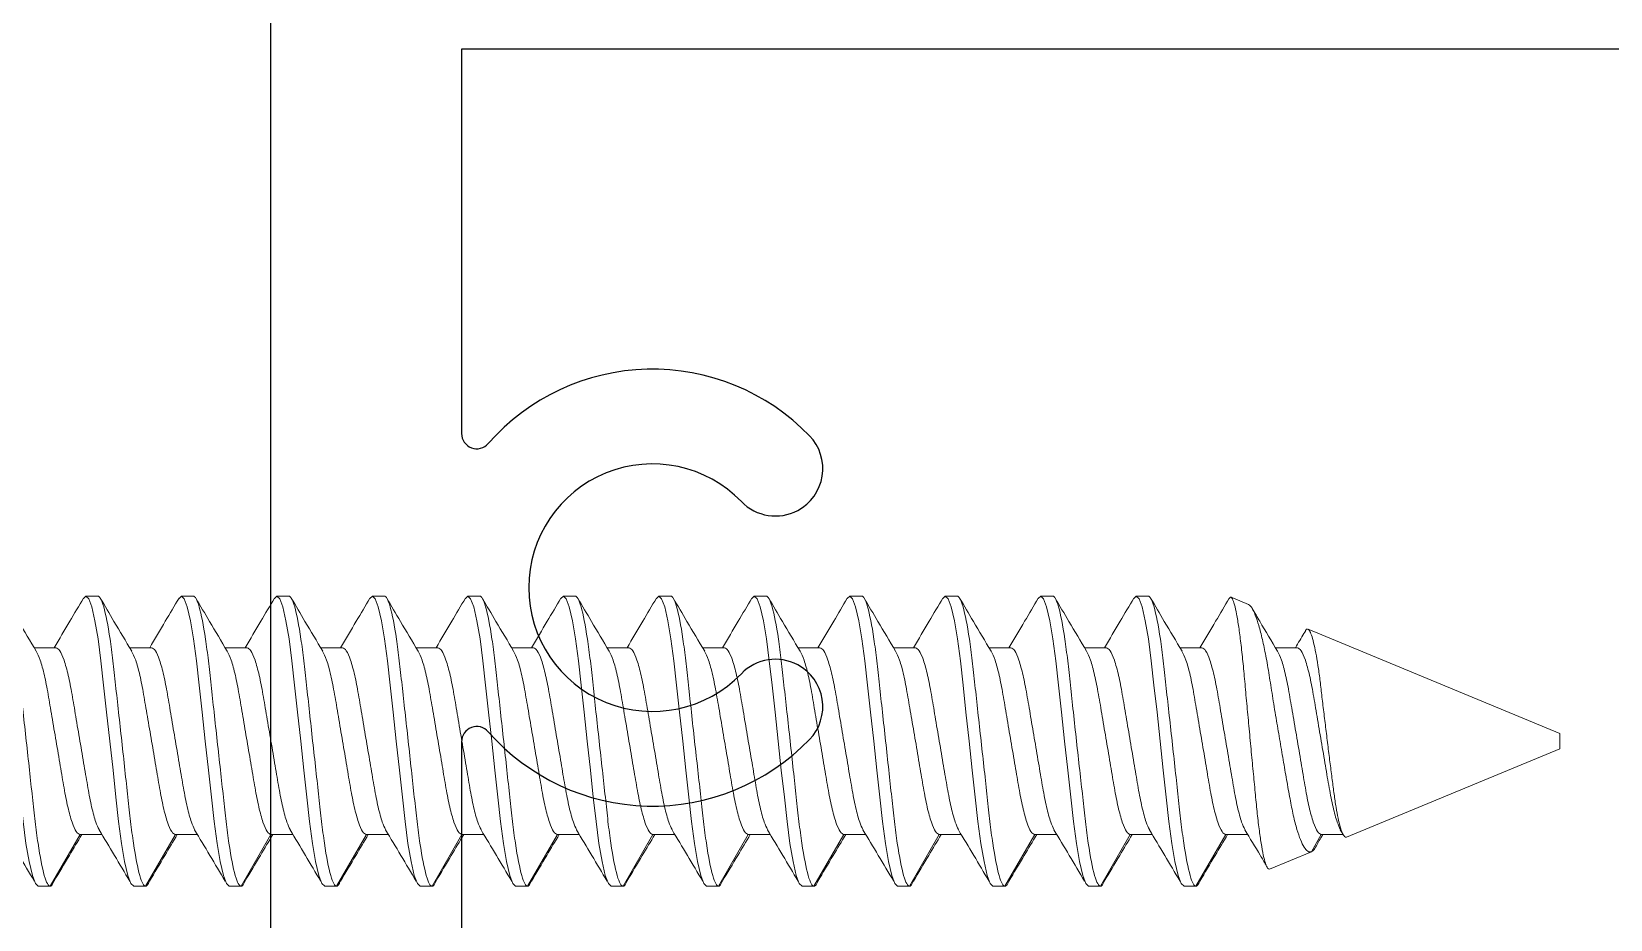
# Model space of a CAD drawing. Extents: x -22 to 360, y -93 to 44.
# Drawn here: x 13.982 to 15.015, y 19.335 to 19.917 of the extents above; entities that cross this region are included whole.
import ezdxf

# ---------------------------------------------------------------- set-up
doc = ezdxf.new("R2010")
doc.units = 0
doc.header["$MEASUREMENT"] = 0
doc.layers.get('0').update_dxf_attribs({"linetype": 'CONTINUOUS'})
doc.layers.add('FRAME', color=1, linetype='CONTINUOUS')

# ---------------------------------------------------------------- blocks, each defined once
blk = doc.blocks.new('3913-1_Frame_Tee_Bar_Component')
at = {"color": 0}
for p, q in [((1.7024, 0.91), (0.6478, 0.91)), ((1.1241, 0.785), (0.7848, 0.785)), ((1.5774, 0.785), (1.3259, 0.785)), ((1.5774, -0.785), (1.5774, 0.785))]:
    blk.add_line(p, q, dxfattribs=at)
for centre, radius, start, end in [((1.1241, 0.775), 0.01, 311.2679, 90), ((1.3259, 0.775), 0.01, 90, 228.7321), ((1.225, 0.66), 0.143, 131.2679, 225.9315), ((1.225, 0.66), 0.143, 314.0685, 48.7321), ((1.225, 0.66), 0.081, 314.0685, 225.9315), ((1.1471, 0.5795), 0.031, 332, 45.9315), ((1.3029, 0.5795), 0.031, 134.0685, 208), ((1.1471, 0.5795), 0.031, 225.9315, 332), ((1.3029, 0.5795), 0.031, 208, 314.0685)]:
    blk.add_arc(centre, radius, start, end, dxfattribs=at)
blk = doc.blocks.new('3913_Frame_Tee_Bar_Assembly')
blk.add_blockref('3913-1_Frame_Tee_Bar_Component', (0, 0))
blk = doc.blocks.new('no 10 2 in')
at = {"color": 7, "linetype": 'Continuous', "lineweight": 15}
for p, q in [((0.13037, 0.01187), (0.12939, 0.01187)), ((0.13818, 0.01187), (0.13721, 0.01187)), ((0.146, 0.01187), (0.14502, 0.01187)), ((0.15381, 0.01187), (0.15283, 0.01187)), ((0.16162, 0.01187), (0.16064, 0.01187)), ((0.16943, 0.01187), (0.16846, 0.01187)), ((0.17725, 0.01187), (0.17627, 0.01187)), ((0.18506, 0.01187), (0.18408, 0.01187)), ((0.19287, 0.01187), (0.19189, 0.01187)), ((0.20068, 0.01187), (0.19971, 0.01187)), ((0.2085, 0.01187), (0.20752, 0.01187)), ((0.21631, 0.01187), (0.21533, 0.01187)), ((0.22453, 0.01118), (0.2231, 0.01177)), ((0.25, 0.00062), (0.2294, 0.00916)), ((0.12695, 0.00765), (0.12516, 0.00765)), ((0.13477, 0.00765), (0.13297, 0.00765)), ((0.14258, 0.00765), (0.14078, 0.00765)), ((0.15039, 0.00765), (0.1486, 0.00765)), ((0.1582, 0.00765), (0.15641, 0.00765)), ((0.16602, 0.00765), (0.16422, 0.00765)), ((0.17383, 0.00765), (0.17203, 0.00765)), ((0.18164, 0.00765), (0.17985, 0.00765)), ((0.18945, 0.00765), (0.18766, 0.00765)), ((0.19727, 0.00765), (0.19547, 0.00765)), ((0.20508, 0.00765), (0.20328, 0.00765)), ((0.21289, 0.00765), (0.2111, 0.00765)), ((0.2207, 0.00765), (0.21891, 0.00765)), ((0.22852, 0.00765), (0.22672, 0.00765)), ((0.25, 0), (0.25, 0.00062)), ((0.25, -0.00063), (0.25, 0)), ((0.23254, -0.00786), (0.25, -0.00063)), ((0.12891, -0.00765), (0.12646, -0.01187)), ((0.12891, -0.00765), (0.13071, -0.00765)), ((0.13672, -0.00765), (0.13428, -0.01187)), ((0.13672, -0.00765), (0.13852, -0.00765)), ((0.14453, -0.00765), (0.14209, -0.01187)), ((0.14453, -0.00765), (0.14633, -0.00765)), ((0.15234, -0.00765), (0.1499, -0.01187)), ((0.15234, -0.00765), (0.15414, -0.00765)), ((0.16016, -0.00765), (0.15771, -0.01187)), ((0.16016, -0.00765), (0.16196, -0.00765)), ((0.16797, -0.00765), (0.16553, -0.01187)), ((0.16797, -0.00765), (0.16977, -0.00765)), ((0.17578, -0.00765), (0.17334, -0.01187)), ((0.17578, -0.00765), (0.17758, -0.00765)), ((0.18359, -0.00765), (0.18115, -0.01187)), ((0.18359, -0.00765), (0.18539, -0.00765)), ((0.19141, -0.00765), (0.18896, -0.01187)), ((0.19141, -0.00765), (0.19321, -0.00765)), ((0.19922, -0.00765), (0.19678, -0.01187)), ((0.19922, -0.00765), (0.20102, -0.00765)), ((0.20703, -0.00765), (0.20459, -0.01187)), ((0.20703, -0.00765), (0.20883, -0.00765)), ((0.21484, -0.00765), (0.2124, -0.01187)), ((0.21484, -0.00765), (0.21664, -0.00765)), ((0.22266, -0.00765), (0.22021, -0.01187)), ((0.22266, -0.00765), (0.22446, -0.00765)), ((0.23047, -0.00765), (0.22966, -0.00905)), ((0.23047, -0.00765), (0.23228, -0.00765)), ((0.23203, -0.00726), (0.23223, -0.00758)), ((0.22624, -0.01047), (0.22966, -0.00905)), ((0.12549, -0.01187), (0.12646, -0.01187)), ((0.1333, -0.01187), (0.13428, -0.01187)), ((0.14111, -0.01187), (0.14209, -0.01187)), ((0.14893, -0.01187), (0.1499, -0.01187)), ((0.15674, -0.01187), (0.15771, -0.01187)), ((0.16455, -0.01187), (0.16553, -0.01187)), ((0.17236, -0.01187), (0.17334, -0.01187)), ((0.18018, -0.01187), (0.18115, -0.01187)), ((0.18799, -0.01187), (0.18896, -0.01187)), ((0.1958, -0.01187), (0.19678, -0.01187)), ((0.20361, -0.01187), (0.20459, -0.01187)), ((0.21143, -0.01187), (0.2124, -0.01187)), ((0.21924, -0.01187), (0.22021, -0.01187))]:
    blk.add_line(p, q, dxfattribs=at)
at = {"color": 7, "linetype": 'Continuous', "lineweight": 15, "flags": 128}
for points in [[(0.12138, 0.01168), (0.12158, 0.01187), (0.12181, 0.01166), (0.12206, 0.01098), (0.12232, 0.00986), (0.12258, 0.00836), (0.12281, 0.00657), (0.12303, 0.00459), (0.12328, 0.00236), (0.12354, 0), (0.12379, -0.00236), (0.12404, -0.00459), (0.12426, -0.00657), (0.12449, -0.00836), (0.12475, -0.00986), (0.12501, -0.01098), (0.12526, -0.01166), (0.12549, -0.01187), (0.12549, -0.01187)], [(0.12919, 0.01168), (0.12939, 0.01187), (0.12962, 0.01166), (0.12987, 0.01098), (0.13013, 0.00986), (0.13039, 0.00836), (0.13062, 0.00657), (0.13084, 0.00459), (0.13109, 0.00236), (0.13135, 0), (0.13161, -0.00236), (0.13185, -0.00459), (0.13207, -0.00657), (0.13231, -0.00836), (0.13256, -0.00986), (0.13282, -0.01098), (0.13307, -0.01166), (0.1333, -0.01187), (0.1333, -0.01187)], [(0.13701, 0.01168), (0.13721, 0.01187), (0.13743, 0.01166), (0.13768, 0.01098), (0.13795, 0.00986), (0.1382, 0.00836), (0.13844, 0.00657), (0.13866, 0.00459), (0.1389, 0.00236), (0.13916, 0), (0.13942, -0.00236), (0.13966, -0.00459), (0.13988, -0.00657), (0.14012, -0.00836), (0.14038, -0.00986), (0.14064, -0.01098), (0.14089, -0.01166), (0.14111, -0.01187), (0.14111, -0.01187)], [(0.14482, 0.01168), (0.14502, 0.01187), (0.14525, 0.01166), (0.1455, 0.01098), (0.14576, 0.00986), (0.14601, 0.00836), (0.14625, 0.00657), (0.14647, 0.00459), (0.14671, 0.00236), (0.14697, 0), (0.14723, -0.00236), (0.14748, -0.00459), (0.1477, -0.00657), (0.14793, -0.00836), (0.14819, -0.00986), (0.14845, -0.01098), (0.1487, -0.01166), (0.14893, -0.01187), (0.14893, -0.01187)], [(0.15263, 0.01168), (0.15283, 0.01187), (0.15306, 0.01166), (0.15331, 0.01098), (0.15357, 0.00986), (0.15383, 0.00836), (0.15406, 0.00657), (0.15428, 0.00459), (0.15453, 0.00236), (0.15479, 0), (0.15504, -0.00236), (0.15529, -0.00459), (0.15551, -0.00657), (0.15574, -0.00836), (0.156, -0.00986), (0.15626, -0.01098), (0.15651, -0.01166), (0.15674, -0.01187), (0.15674, -0.01187)], [(0.16044, 0.01168), (0.16064, 0.01187), (0.16087, 0.01166), (0.16112, 0.01098), (0.16138, 0.00986), (0.16164, 0.00836), (0.16187, 0.00657), (0.16209, 0.00459), (0.16234, 0.00236), (0.1626, 0), (0.16286, -0.00236), (0.1631, -0.00459), (0.16332, -0.00657), (0.16356, -0.00836), (0.16381, -0.00986), (0.16407, -0.01098), (0.16432, -0.01166), (0.16455, -0.01187), (0.16455, -0.01187)], [(0.16826, 0.01168), (0.16846, 0.01187), (0.16868, 0.01166), (0.16893, 0.01098), (0.1692, 0.00986), (0.16945, 0.00836), (0.16969, 0.00657), (0.16991, 0.00459), (0.17015, 0.00236), (0.17041, 0), (0.17067, -0.00236), (0.17091, -0.00459), (0.17113, -0.00657), (0.17137, -0.00836), (0.17163, -0.00986), (0.17189, -0.01098), (0.17214, -0.01166), (0.17236, -0.01187), (0.17236, -0.01187)], [(0.17607, 0.01168), (0.17627, 0.01187), (0.1765, 0.01166), (0.17675, 0.01098), (0.17701, 0.00986), (0.17726, 0.00836), (0.1775, 0.00657), (0.17772, 0.00459), (0.17796, 0.00236), (0.17822, 0), (0.17848, -0.00236), (0.17873, -0.00459), (0.17895, -0.00657), (0.17918, -0.00836), (0.17944, -0.00986), (0.1797, -0.01098), (0.17995, -0.01166), (0.18018, -0.01187), (0.18018, -0.01187)], [(0.18388, 0.01168), (0.18408, 0.01187), (0.18431, 0.01166), (0.18456, 0.01098), (0.18482, 0.00986), (0.18508, 0.00836), (0.18531, 0.00657), (0.18553, 0.00459), (0.18578, 0.00236), (0.18604, 0), (0.18629, -0.00236), (0.18654, -0.00459), (0.18676, -0.00657), (0.18699, -0.00836), (0.18725, -0.00986), (0.18751, -0.01098), (0.18776, -0.01166), (0.18799, -0.01187), (0.18799, -0.01187)], [(0.19169, 0.01168), (0.19189, 0.01187), (0.19212, 0.01166), (0.19237, 0.01098), (0.19263, 0.00986), (0.19289, 0.00836), (0.19312, 0.00657), (0.19334, 0.00459), (0.19359, 0.00236), (0.19385, 0), (0.19411, -0.00236), (0.19435, -0.00459), (0.19457, -0.00657), (0.19481, -0.00836), (0.19506, -0.00986), (0.19532, -0.01098), (0.19557, -0.01166), (0.1958, -0.01187), (0.1958, -0.01187)], [(0.19951, 0.01168), (0.19971, 0.01187), (0.19993, 0.01166), (0.20018, 0.01098), (0.20045, 0.00986), (0.2007, 0.00836), (0.20094, 0.00657), (0.20116, 0.00459), (0.2014, 0.00236), (0.20166, 0), (0.20192, -0.00236), (0.20216, -0.00459), (0.20238, -0.00657), (0.20262, -0.00836), (0.20288, -0.00986), (0.20314, -0.01098), (0.20339, -0.01166), (0.20361, -0.01187), (0.20361, -0.01187)], [(0.20732, 0.01168), (0.20752, 0.01187), (0.20775, 0.01166), (0.208, 0.01098), (0.20826, 0.00986), (0.20851, 0.00836), (0.20875, 0.00657), (0.20897, 0.00459), (0.20921, 0.00236), (0.20947, 0), (0.20973, -0.00236), (0.20998, -0.00459), (0.2102, -0.00657), (0.21043, -0.00836), (0.21069, -0.00986), (0.21095, -0.01098), (0.2112, -0.01166), (0.21143, -0.01187), (0.21143, -0.01187)], [(0.21513, 0.01168), (0.21533, 0.01187), (0.21556, 0.01166), (0.21581, 0.01098), (0.21607, 0.00986), (0.21633, 0.00836), (0.21656, 0.00657), (0.21678, 0.00459), (0.21703, 0.00236), (0.21729, 0), (0.21754, -0.00236), (0.21779, -0.00459), (0.21801, -0.00657), (0.21824, -0.00836), (0.2185, -0.00986), (0.21876, -0.01098), (0.21901, -0.01166), (0.21924, -0.01187), (0.21924, -0.01187)]]:
    blk.add_lwpolyline(points, dxfattribs=at)
at = {"color": 7, "linetype": 'Continuous', "lineweight": 15}
for points, knots in [([(0.12256, 0.01187), (0.1227, 0.01187), (0.12286, 0.01159), (0.12321, 0.01038), (0.12339, 0.00947), (0.12364, 0.0078), (0.12371, 0.0072), (0.12386, 0.00595), (0.12393, 0.00529), (0.12416, 0.00318), (0.12434, 0.00159), (0.12469, -0.00159), (0.12486, -0.00318), (0.12509, -0.00529), (0.12516, -0.00595), (0.12531, -0.0072), (0.12539, -0.0078), (0.12564, -0.00947), (0.12582, -0.01038), (0.12616, -0.01159), (0.12632, -0.01187), (0.12646, -0.01187)], [0, 0, 0, 0, 0.125, 0.125, 0.25, 0.25, 0.3125, 0.3125, 0.375, 0.375, 0.5, 0.5, 0.625, 0.625, 0.6875, 0.6875, 0.75, 0.75, 0.875, 0.875, 1, 1, 1, 1]), ([(0.12533, 0.00736), (0.12484, 0.00818), (0.12398, 0.00962), (0.12313, 0.01107), (0.12276, 0.0117)], [0, 0, 0, 0, 0.563085, 1, 1, 1, 1]), ([(0.12919, 0.0117), (0.12882, 0.01107), (0.12803, 0.00972), (0.12722, 0.00837), (0.12679, 0.00765)], [0, 0, 0, 0, 0.4674774, 1, 1, 1, 1]), ([(0.13037, 0.01187), (0.13051, 0.01187), (0.13068, 0.01159), (0.13102, 0.01038), (0.1312, 0.00947), (0.13145, 0.0078), (0.13153, 0.0072), (0.13167, 0.00595), (0.13174, 0.00529), (0.13198, 0.00318), (0.13215, 0.00159), (0.1325, -0.00159), (0.13267, -0.00318), (0.1329, -0.00529), (0.13297, -0.00595), (0.13312, -0.0072), (0.1332, -0.0078), (0.13345, -0.00947), (0.13363, -0.01038), (0.13397, -0.01159), (0.13414, -0.01187), (0.13428, -0.01187)], [0, 0, 0, 0, 0.125, 0.125, 0.25, 0.25, 0.3125, 0.3125, 0.375, 0.375, 0.5, 0.5, 0.625, 0.625, 0.6875, 0.6875, 0.75, 0.75, 0.875, 0.875, 1, 1, 1, 1]), ([(0.13314, 0.00736), (0.13266, 0.00818), (0.13179, 0.00962), (0.13094, 0.01107), (0.13057, 0.0117)], [0, 0, 0, 0, 0.563085, 1, 1, 1, 1]), ([(0.13701, 0.0117), (0.13663, 0.01107), (0.13584, 0.00972), (0.13503, 0.00837), (0.13461, 0.00765)], [0, 0, 0, 0, 0.467477, 1, 1, 1, 1]), ([(0.13818, 0.01187), (0.13832, 0.01187), (0.13849, 0.01159), (0.13883, 0.01038), (0.13901, 0.00947), (0.13926, 0.0078), (0.13934, 0.0072), (0.13949, 0.00595), (0.13956, 0.00529), (0.13979, 0.00318), (0.13996, 0.00159), (0.14031, -0.00159), (0.14049, -0.00318), (0.14072, -0.00529), (0.14079, -0.00595), (0.14093, -0.0072), (0.14101, -0.0078), (0.14126, -0.00947), (0.14144, -0.01038), (0.14178, -0.01159), (0.14195, -0.01187), (0.14209, -0.01187)], [0, 0, 0, 0, 0.125, 0.125, 0.25, 0.25, 0.3125, 0.3125, 0.375, 0.375, 0.5, 0.5, 0.625, 0.625, 0.6875, 0.6875, 0.75, 0.75, 0.875, 0.875, 1, 1, 1, 1]), ([(0.14095, 0.00736), (0.14047, 0.00818), (0.13961, 0.00962), (0.13876, 0.01107), (0.13838, 0.0117)], [0, 0, 0, 0, 0.563085, 1, 1, 1, 1]), ([(0.14482, 0.0117), (0.14445, 0.01107), (0.14365, 0.00972), (0.14285, 0.00837), (0.14242, 0.00765)], [0, 0, 0, 0, 0.467477, 1, 1, 1, 1]), ([(0.146, 0.01187), (0.14614, 0.01187), (0.1463, 0.01159), (0.14665, 0.01038), (0.14682, 0.00947), (0.14707, 0.0078), (0.14715, 0.0072), (0.1473, 0.00595), (0.14737, 0.00529), (0.1476, 0.00318), (0.14777, 0.00159), (0.14812, -0.00159), (0.1483, -0.00318), (0.14853, -0.00529), (0.1486, -0.00595), (0.14875, -0.0072), (0.14883, -0.0078), (0.14907, -0.00947), (0.14925, -0.01038), (0.1496, -0.01159), (0.14976, -0.01187), (0.1499, -0.01187)], [0, 0, 0, 0, 0.125, 0.125, 0.25, 0.25, 0.3125, 0.3125, 0.375, 0.375, 0.5, 0.5, 0.625, 0.625, 0.6875, 0.6875, 0.75, 0.75, 0.875, 0.875, 1, 1, 1, 1]), ([(0.14877, 0.00736), (0.14828, 0.00818), (0.14742, 0.00962), (0.14657, 0.01107), (0.1462, 0.0117)], [0, 0, 0, 0, 0.563085, 1, 1, 1, 1]), ([(0.15263, 0.0117), (0.15226, 0.01107), (0.15146, 0.00972), (0.15066, 0.00837), (0.15023, 0.00765)], [0, 0, 0, 0, 0.467477, 1, 1, 1, 1]), ([(0.15381, 0.01187), (0.15395, 0.01187), (0.15411, 0.01159), (0.15446, 0.01038), (0.15464, 0.00947), (0.15489, 0.0078), (0.15496, 0.0072), (0.15511, 0.00595), (0.15518, 0.00529), (0.15541, 0.00318), (0.15559, 0.00159), (0.15594, -0.00159), (0.15611, -0.00318), (0.15634, -0.00529), (0.15641, -0.00595), (0.15656, -0.0072), (0.15664, -0.0078), (0.15689, -0.00947), (0.15707, -0.01038), (0.15741, -0.01159), (0.15757, -0.01187), (0.15771, -0.01187)], [0, 0, 0, 0, 0.125, 0.125, 0.25, 0.25, 0.3125, 0.3125, 0.375, 0.375, 0.5, 0.5, 0.625, 0.625, 0.6875, 0.6875, 0.75, 0.75, 0.875, 0.875, 1, 1, 1, 1]), ([(0.15658, 0.00736), (0.15609, 0.00818), (0.15523, 0.00962), (0.15438, 0.01107), (0.15401, 0.0117)], [0, 0, 0, 0, 0.563085, 1, 1, 1, 1]), ([(0.16044, 0.0117), (0.16007, 0.01107), (0.15928, 0.00972), (0.15847, 0.00837), (0.15804, 0.00765)], [0, 0, 0, 0, 0.467477, 1, 1, 1, 1]), ([(0.16162, 0.01187), (0.16176, 0.01187), (0.16193, 0.01159), (0.16227, 0.01038), (0.16245, 0.00947), (0.1627, 0.0078), (0.16278, 0.0072), (0.16292, 0.00595), (0.16299, 0.00529), (0.16323, 0.00318), (0.1634, 0.00159), (0.16375, -0.00159), (0.16392, -0.00318), (0.16415, -0.00529), (0.16422, -0.00595), (0.16437, -0.0072), (0.16445, -0.0078), (0.1647, -0.00947), (0.16488, -0.01038), (0.16522, -0.01159), (0.16539, -0.01187), (0.16553, -0.01187)], [0, 0, 0, 0, 0.125, 0.125, 0.25, 0.25, 0.3125, 0.3125, 0.375, 0.375, 0.5, 0.5, 0.625, 0.625, 0.6875, 0.6875, 0.75, 0.75, 0.875, 0.875, 1, 1, 1, 1]), ([(0.16439, 0.00736), (0.16391, 0.00818), (0.16304, 0.00962), (0.16219, 0.01107), (0.16182, 0.0117)], [0, 0, 0, 0, 0.563085, 1, 1, 1, 1]), ([(0.16826, 0.0117), (0.16788, 0.01107), (0.16709, 0.00972), (0.16628, 0.00837), (0.16586, 0.00765)], [0, 0, 0, 0, 0.467477, 1, 1, 1, 1]), ([(0.16943, 0.01187), (0.16957, 0.01187), (0.16974, 0.01159), (0.17008, 0.01038), (0.17026, 0.00947), (0.17051, 0.0078), (0.17059, 0.0072), (0.17074, 0.00595), (0.17081, 0.00529), (0.17104, 0.00318), (0.17121, 0.00159), (0.17156, -0.00159), (0.17174, -0.00318), (0.17197, -0.00529), (0.17204, -0.00595), (0.17218, -0.0072), (0.17226, -0.0078), (0.17251, -0.00947), (0.17269, -0.01038), (0.17303, -0.01159), (0.1732, -0.01187), (0.17334, -0.01187)], [0, 0, 0, 0, 0.125, 0.125, 0.25, 0.25, 0.3125, 0.3125, 0.375, 0.375, 0.5, 0.5, 0.625, 0.625, 0.6875, 0.6875, 0.75, 0.75, 0.875, 0.875, 1, 1, 1, 1]), ([(0.1722, 0.00736), (0.17172, 0.00818), (0.17086, 0.00962), (0.17001, 0.01107), (0.16963, 0.0117)], [0, 0, 0, 0, 0.563085, 1, 1, 1, 1]), ([(0.17607, 0.0117), (0.1757, 0.01107), (0.1749, 0.00972), (0.1741, 0.00837), (0.17367, 0.00765)], [0, 0, 0, 0, 0.4674774, 1, 1, 1, 1]), ([(0.17725, 0.01187), (0.17739, 0.01187), (0.17755, 0.01159), (0.1779, 0.01038), (0.17807, 0.00947), (0.17832, 0.0078), (0.1784, 0.0072), (0.17855, 0.00595), (0.17862, 0.00529), (0.17885, 0.00318), (0.17902, 0.00159), (0.17937, -0.00159), (0.17955, -0.00318), (0.17978, -0.00529), (0.17985, -0.00595), (0.18, -0.0072), (0.18008, -0.0078), (0.18032, -0.00947), (0.1805, -0.01038), (0.18085, -0.01159), (0.18101, -0.01187), (0.18115, -0.01187)], [0, 0, 0, 0, 0.125, 0.125, 0.25, 0.25, 0.3125, 0.3125, 0.375, 0.375, 0.5, 0.5, 0.625, 0.625, 0.6875, 0.6875, 0.75, 0.75, 0.875, 0.875, 1, 1, 1, 1]), ([(0.18002, 0.00736), (0.17953, 0.00818), (0.17867, 0.00962), (0.17782, 0.01107), (0.17745, 0.0117)], [0, 0, 0, 0, 0.563085, 1, 1, 1, 1]), ([(0.18388, 0.0117), (0.18351, 0.01107), (0.18271, 0.00972), (0.18191, 0.00837), (0.18148, 0.00765)], [0, 0, 0, 0, 0.467477, 1, 1, 1, 1]), ([(0.18506, 0.01187), (0.1852, 0.01187), (0.18536, 0.01159), (0.18571, 0.01038), (0.18589, 0.00947), (0.18614, 0.0078), (0.18621, 0.0072), (0.18636, 0.00595), (0.18643, 0.00529), (0.18666, 0.00318), (0.18684, 0.00159), (0.18719, -0.00159), (0.18736, -0.00318), (0.18759, -0.00529), (0.18766, -0.00595), (0.18781, -0.0072), (0.18789, -0.0078), (0.18814, -0.00947), (0.18832, -0.01038), (0.18866, -0.01159), (0.18882, -0.01187), (0.18896, -0.01187)], [0, 0, 0, 0, 0.125, 0.125, 0.25, 0.25, 0.3125, 0.3125, 0.375, 0.375, 0.5, 0.5, 0.625, 0.625, 0.6875, 0.6875, 0.75, 0.75, 0.875, 0.875, 1, 1, 1, 1]), ([(0.18783, 0.00736), (0.18734, 0.00818), (0.18648, 0.00962), (0.18563, 0.01107), (0.18526, 0.0117)], [0, 0, 0, 0, 0.563085, 1, 1, 1, 1]), ([(0.19169, 0.0117), (0.19132, 0.01107), (0.19053, 0.00972), (0.18972, 0.00837), (0.18929, 0.00765)], [0, 0, 0, 0, 0.467477, 1, 1, 1, 1]), ([(0.19287, 0.01187), (0.19301, 0.01187), (0.19318, 0.01159), (0.19352, 0.01038), (0.1937, 0.00947), (0.19395, 0.0078), (0.19403, 0.0072), (0.19417, 0.00595), (0.19424, 0.00529), (0.19448, 0.00318), (0.19465, 0.00159), (0.195, -0.00159), (0.19517, -0.00318), (0.1954, -0.00529), (0.19547, -0.00595), (0.19562, -0.0072), (0.1957, -0.0078), (0.19595, -0.00947), (0.19613, -0.01038), (0.19647, -0.01159), (0.19664, -0.01187), (0.19678, -0.01187)], [0, 0, 0, 0, 0.125, 0.125, 0.25, 0.25, 0.3125, 0.3125, 0.375, 0.375, 0.5, 0.5, 0.625, 0.625, 0.6875, 0.6875, 0.75, 0.75, 0.875, 0.875, 1, 1, 1, 1]), ([(0.19564, 0.00736), (0.19516, 0.00818), (0.19429, 0.00962), (0.19344, 0.01107), (0.19307, 0.0117)], [0, 0, 0, 0, 0.563085, 1, 1, 1, 1]), ([(0.19951, 0.0117), (0.19913, 0.01107), (0.19834, 0.00972), (0.19753, 0.00837), (0.19711, 0.00765)], [0, 0, 0, 0, 0.4674774, 1, 1, 1, 1]), ([(0.20068, 0.01187), (0.20082, 0.01187), (0.20099, 0.01159), (0.20133, 0.01038), (0.20151, 0.00947), (0.20176, 0.0078), (0.20184, 0.0072), (0.20199, 0.00595), (0.20206, 0.00529), (0.20229, 0.00318), (0.20246, 0.00159), (0.20281, -0.00159), (0.20299, -0.00318), (0.20322, -0.00529), (0.20329, -0.00595), (0.20343, -0.0072), (0.20351, -0.0078), (0.20376, -0.00947), (0.20394, -0.01038), (0.20428, -0.01159), (0.20445, -0.01187), (0.20459, -0.01187)], [0, 0, 0, 0, 0.125, 0.125, 0.25, 0.25, 0.3125, 0.3125, 0.375, 0.375, 0.5, 0.5, 0.625, 0.625, 0.6875, 0.6875, 0.75, 0.75, 0.875, 0.875, 1, 1, 1, 1]), ([(0.20345, 0.00736), (0.20297, 0.00818), (0.20211, 0.00962), (0.20126, 0.01107), (0.20088, 0.0117)], [0, 0, 0, 0, 0.563085, 1, 1, 1, 1]), ([(0.20732, 0.0117), (0.20695, 0.01107), (0.20615, 0.00972), (0.20535, 0.00837), (0.20492, 0.00765)], [0, 0, 0, 0, 0.467477, 1, 1, 1, 1]), ([(0.2085, 0.01187), (0.20864, 0.01187), (0.2088, 0.01159), (0.20915, 0.01038), (0.20932, 0.00947), (0.20957, 0.0078), (0.20965, 0.0072), (0.2098, 0.00595), (0.20987, 0.00529), (0.2101, 0.00318), (0.21027, 0.00159), (0.21062, -0.00159), (0.2108, -0.00318), (0.21103, -0.00529), (0.2111, -0.00595), (0.21125, -0.0072), (0.21133, -0.0078), (0.21157, -0.00947), (0.21175, -0.01038), (0.2121, -0.01159), (0.21226, -0.01187), (0.2124, -0.01187)], [0, 0, 0, 0, 0.125, 0.125, 0.25, 0.25, 0.3125, 0.3125, 0.375, 0.375, 0.5, 0.5, 0.625, 0.625, 0.6875, 0.6875, 0.75, 0.75, 0.875, 0.875, 1, 1, 1, 1]), ([(0.21127, 0.00736), (0.21078, 0.00818), (0.20992, 0.00962), (0.20907, 0.01107), (0.2087, 0.0117)], [0, 0, 0, 0, 0.563085, 1, 1, 1, 1]), ([(0.21513, 0.0117), (0.21476, 0.01107), (0.21396, 0.00972), (0.21316, 0.00837), (0.21273, 0.00765)], [0, 0, 0, 0, 0.467477, 1, 1, 1, 1]), ([(0.21631, 0.01187), (0.21645, 0.01187), (0.21661, 0.01159), (0.21696, 0.01038), (0.21714, 0.00947), (0.21739, 0.0078), (0.21746, 0.0072), (0.21761, 0.00595), (0.21768, 0.00529), (0.21791, 0.00318), (0.21809, 0.00159), (0.21844, -0.00159), (0.21861, -0.00318), (0.21884, -0.00529), (0.21891, -0.00595), (0.21906, -0.0072), (0.21914, -0.0078), (0.21939, -0.00947), (0.21957, -0.01038), (0.21991, -0.01159), (0.22007, -0.01187), (0.22021, -0.01187)], [0, 0, 0, 0, 0.125, 0.125, 0.25, 0.25, 0.3125, 0.3125, 0.375, 0.375, 0.5, 0.5, 0.625, 0.625, 0.6875, 0.6875, 0.75, 0.75, 0.875, 0.875, 1, 1, 1, 1]), ([(0.21908, 0.00736), (0.21859, 0.00818), (0.21773, 0.00962), (0.21688, 0.01107), (0.21651, 0.0117)], [0, 0, 0, 0, 0.563085, 1, 1, 1, 1]), ([(0.22294, 0.0117), (0.22257, 0.01107), (0.22178, 0.00972), (0.22097, 0.00837), (0.22054, 0.00765)], [0, 0, 0, 0, 0.467477, 1, 1, 1, 1]), ([(0.22624, -0.01047), (0.22619, -0.01046), (0.22608, -0.01045), (0.2259, -0.01004), (0.22573, -0.00936), (0.22555, -0.0084), (0.22538, -0.0072), (0.22522, -0.00579), (0.22506, -0.00419), (0.2249, -0.00248), (0.22472, -0.00064), (0.22455, 0.00123), (0.22437, 0.0031), (0.22421, 0.00489), (0.22406, 0.00656), (0.22389, 0.00806), (0.22372, 0.00937), (0.22354, 0.01043), (0.22337, 0.01122), (0.2232, 0.01168), (0.22306, 0.01184), (0.22296, 0.0117), (0.22292, 0.01164)], [0, 0, 0, 0, 0.048194, 0.097786, 0.145992, 0.195593, 0.243855, 0.29352, 0.341705, 0.391187, 0.441134, 0.492515, 0.54271, 0.594363, 0.644503, 0.696015, 0.747621, 0.800693, 0.85282, 0.906459, 0.958552, 1, 1, 1, 1]), ([(0.22452, 0.01117), (0.22461, 0.01111), (0.22478, 0.01099), (0.22506, 0.01038), (0.22536, 0.00949), (0.22565, 0.00836), (0.22594, 0.00699), (0.22621, 0.00544), (0.22647, 0.00372), (0.22676, 0.00195), (0.22706, 0.00017), (0.22735, -0.00153), (0.22764, -0.00319), (0.22791, -0.00472), (0.22818, -0.00611), (0.22847, -0.00723), (0.22877, -0.00811), (0.22907, -0.00871), (0.22937, -0.00908), (0.22956, -0.00906), (0.22966, -0.00905)], [0, 0, 0, 0, 0.05661, 0.1191353, 0.1760441, 0.2345957, 0.2916318, 0.3503271, 0.4072736, 0.4661148, 0.519502, 0.5744329, 0.6278992, 0.6829209, 0.7362994, 0.7914687, 0.8413158, 0.8926049, 0.9454355, 1, 1, 1, 1]), ([(0.22689, 0.00736), (0.22641, 0.00818), (0.22571, 0.00934), (0.22503, 0.0105), (0.22482, 0.01085)], [0, 0, 0, 0, 0.700736, 1, 1, 1, 1]), ([(0.23254, -0.00786), (0.23249, -0.00786), (0.23238, -0.00785), (0.2322, -0.00756), (0.23202, -0.00705), (0.23185, -0.00634), (0.23168, -0.00543), (0.23152, -0.00436), (0.23137, -0.00316), (0.2312, -0.00186), (0.23102, -0.00046), (0.23085, 0.00097), (0.23067, 0.00241), (0.23051, 0.00378), (0.23036, 0.00507), (0.2302, 0.00623), (0.23002, 0.00725), (0.22985, 0.00809), (0.22967, 0.00871), (0.2295, 0.00909), (0.22935, 0.0092), (0.22924, 0.00916), (0.22918, 0.00902), (0.22917, 0.009)], [0, 0, 0, 0, 0.047186, 0.095765, 0.142579, 0.190744, 0.237643, 0.285908, 0.332671, 0.380662, 0.429722, 0.480188, 0.529542, 0.580333, 0.629591, 0.680172, 0.731322, 0.783915, 0.835726, 0.889041, 0.940789, 0.993959, 1, 1, 1, 1]), ([(0.22917, 0.009), (0.22913, 0.00894), (0.22886, 0.00849), (0.22859, 0.00804), (0.22836, 0.00765)], [0, 0, 0, 0, 0.135821, 1, 1, 1, 1]), ([(0.12532, 0.00736), (0.12543, 0.00715), (0.12565, 0.00671), (0.126, 0.00546), (0.1263, 0.00387), (0.12661, 0.00201), (0.12695, 0), (0.1273, -0.00201), (0.1276, -0.00387), (0.12791, -0.00546), (0.12826, -0.00669), (0.1286, -0.0075), (0.12881, -0.0076), (0.12891, -0.00765)], [0, 0, 0, 0, 0.088951, 0.181719, 0.271161, 0.360603, 0.45337, 0.546138, 0.63558, 0.725022, 0.81779, 0.910558, 1, 1, 1, 1]), ([(0.12695, 0.00765), (0.12705, 0.0076), (0.12726, 0.0075), (0.1276, 0.00669), (0.12795, 0.00546), (0.12826, 0.00387), (0.12856, 0.00201), (0.12891, 0), (0.12925, -0.00201), (0.12956, -0.00387), (0.12986, -0.00545), (0.13018, -0.00664), (0.13038, -0.00704), (0.13047, -0.00722)], [0, 0, 0, 0, 0.091035, 0.185454, 0.279874, 0.370908, 0.461943, 0.556362, 0.650782, 0.741817, 0.832851, 0.927271, 1, 1, 1, 1]), ([(0.13313, 0.00736), (0.13324, 0.00715), (0.13347, 0.00671), (0.13381, 0.00546), (0.13411, 0.00387), (0.13442, 0.00201), (0.13477, 0), (0.13511, -0.00201), (0.13542, -0.00387), (0.13572, -0.00546), (0.13607, -0.00669), (0.13641, -0.0075), (0.13662, -0.0076), (0.13672, -0.00765)], [0, 0, 0, 0, 0.088951, 0.181719, 0.271161, 0.360603, 0.45337, 0.546138, 0.63558, 0.725022, 0.81779, 0.910558, 1, 1, 1, 1]), ([(0.13477, 0.00765), (0.13487, 0.0076), (0.13507, 0.0075), (0.13542, 0.00669), (0.13576, 0.00546), (0.13607, 0.00387), (0.13637, 0.00201), (0.13672, 0), (0.13706, -0.00201), (0.13737, -0.00387), (0.13768, -0.00545), (0.138, -0.00664), (0.1382, -0.00704), (0.13828, -0.00722)], [0, 0, 0, 0, 0.091035, 0.185454, 0.279874, 0.370908, 0.461943, 0.556362, 0.650782, 0.741817, 0.832851, 0.927271, 1, 1, 1, 1]), ([(0.14095, 0.00736), (0.14106, 0.00715), (0.14128, 0.00671), (0.14162, 0.00546), (0.14193, 0.00387), (0.14223, 0.00201), (0.14258, 0), (0.14292, -0.00201), (0.14323, -0.00387), (0.14354, -0.00546), (0.14388, -0.00669), (0.14422, -0.0075), (0.14443, -0.0076), (0.14453, -0.00765)], [0, 0, 0, 0, 0.088951, 0.181719, 0.271161, 0.360603, 0.45337, 0.546138, 0.63558, 0.725022, 0.81779, 0.910558, 1, 1, 1, 1]), ([(0.14258, 0.00765), (0.14268, 0.0076), (0.14288, 0.0075), (0.14323, 0.00669), (0.14357, 0.00546), (0.14388, 0.00387), (0.14419, 0.00201), (0.14453, 0), (0.14488, -0.00201), (0.14518, -0.00387), (0.14549, -0.00545), (0.14581, -0.00664), (0.14601, -0.00704), (0.1461, -0.00722)], [0, 0, 0, 0, 0.091035, 0.185454, 0.279874, 0.370908, 0.461943, 0.556362, 0.650782, 0.741817, 0.832851, 0.927271, 1, 1, 1, 1]), ([(0.14876, 0.00736), (0.14887, 0.00715), (0.14909, 0.00671), (0.14943, 0.00546), (0.14974, 0.00387), (0.15005, 0.00201), (0.15039, 0), (0.15074, -0.00201), (0.15104, -0.00387), (0.15135, -0.00546), (0.15169, -0.00669), (0.15204, -0.0075), (0.15224, -0.0076), (0.15234, -0.00765)], [0, 0, 0, 0, 0.088951, 0.181719, 0.271161, 0.360603, 0.45337, 0.546138, 0.63558, 0.725022, 0.81779, 0.910558, 1, 1, 1, 1]), ([(0.15039, 0.00765), (0.15049, 0.0076), (0.1507, 0.0075), (0.15104, 0.00669), (0.15139, 0.00546), (0.15169, 0.00387), (0.152, 0.00201), (0.15234, 0), (0.15269, -0.00201), (0.15299, -0.00387), (0.1533, -0.00545), (0.15362, -0.00664), (0.15382, -0.00704), (0.15391, -0.00722)], [0, 0, 0, 0, 0.091035, 0.185454, 0.279874, 0.370908, 0.461943, 0.556362, 0.650782, 0.741817, 0.832851, 0.927271, 1, 1, 1, 1]), ([(0.15657, 0.00736), (0.15668, 0.00715), (0.1569, 0.00671), (0.15725, 0.00546), (0.15755, 0.00387), (0.15786, 0.00201), (0.1582, 0), (0.15855, -0.00201), (0.15885, -0.00387), (0.15916, -0.00546), (0.15951, -0.00669), (0.15985, -0.0075), (0.16006, -0.0076), (0.16016, -0.00765)], [0, 0, 0, 0, 0.088951, 0.181719, 0.271161, 0.360603, 0.45337, 0.546138, 0.63558, 0.725022, 0.81779, 0.910558, 1, 1, 1, 1]), ([(0.1582, 0.00765), (0.1583, 0.0076), (0.15851, 0.0075), (0.15885, 0.00669), (0.1592, 0.00546), (0.15951, 0.00387), (0.15981, 0.00201), (0.16016, 0), (0.1605, -0.00201), (0.16081, -0.00387), (0.16111, -0.00545), (0.16143, -0.00664), (0.16163, -0.00704), (0.16172, -0.00722)], [0, 0, 0, 0, 0.0910345, 0.1854542, 0.2798738, 0.3709083, 0.4619429, 0.5563625, 0.6507821, 0.7418167, 0.8328512, 0.9272708, 1, 1, 1, 1]), ([(0.16438, 0.00736), (0.16449, 0.00715), (0.16472, 0.00671), (0.16506, 0.00546), (0.16536, 0.00387), (0.16567, 0.00201), (0.16602, 0), (0.16636, -0.00201), (0.16667, -0.00387), (0.16697, -0.00546), (0.16732, -0.00669), (0.16766, -0.0075), (0.16787, -0.0076), (0.16797, -0.00765)], [0, 0, 0, 0, 0.088951, 0.181719, 0.271161, 0.360603, 0.45337, 0.546138, 0.63558, 0.725022, 0.81779, 0.910558, 1, 1, 1, 1]), ([(0.16602, 0.00765), (0.16612, 0.0076), (0.16632, 0.0075), (0.16667, 0.00669), (0.16701, 0.00546), (0.16732, 0.00387), (0.16762, 0.00201), (0.16797, 0), (0.16831, -0.00201), (0.16862, -0.00387), (0.16893, -0.00545), (0.16925, -0.00664), (0.16945, -0.00704), (0.16953, -0.00722)], [0, 0, 0, 0, 0.091035, 0.185454, 0.279874, 0.370908, 0.461943, 0.556362, 0.650782, 0.741817, 0.832851, 0.927271, 1, 1, 1, 1]), ([(0.1722, 0.00736), (0.17231, 0.00715), (0.17253, 0.00671), (0.17287, 0.00546), (0.17318, 0.00387), (0.17348, 0.00201), (0.17383, 0), (0.17417, -0.00201), (0.17448, -0.00387), (0.17479, -0.00546), (0.17513, -0.00669), (0.17547, -0.0075), (0.17568, -0.0076), (0.17578, -0.00765)], [0, 0, 0, 0, 0.088951, 0.181719, 0.271161, 0.360603, 0.45337, 0.546138, 0.63558, 0.725022, 0.81779, 0.910558, 1, 1, 1, 1]), ([(0.17383, 0.00765), (0.17393, 0.0076), (0.17413, 0.0075), (0.17448, 0.00669), (0.17482, 0.00546), (0.17513, 0.00387), (0.17544, 0.00201), (0.17578, 0), (0.17613, -0.00201), (0.17643, -0.00387), (0.17674, -0.00545), (0.17706, -0.00664), (0.17726, -0.00704), (0.17735, -0.00722)], [0, 0, 0, 0, 0.091035, 0.185454, 0.279874, 0.370908, 0.461943, 0.556362, 0.650782, 0.741817, 0.832851, 0.927271, 1, 1, 1, 1]), ([(0.18001, 0.00736), (0.18012, 0.00715), (0.18034, 0.00671), (0.18068, 0.00546), (0.18099, 0.00387), (0.1813, 0.00201), (0.18164, 0), (0.18199, -0.00201), (0.18229, -0.00387), (0.1826, -0.00546), (0.18294, -0.00669), (0.18329, -0.0075), (0.18349, -0.0076), (0.18359, -0.00765)], [0, 0, 0, 0, 0.088951, 0.181719, 0.271161, 0.360603, 0.45337, 0.546138, 0.63558, 0.725022, 0.81779, 0.910558, 1, 1, 1, 1]), ([(0.18164, 0.00765), (0.18174, 0.0076), (0.18195, 0.0075), (0.18229, 0.00669), (0.18264, 0.00546), (0.18294, 0.00387), (0.18325, 0.00201), (0.18359, 0), (0.18394, -0.00201), (0.18424, -0.00387), (0.18455, -0.00545), (0.18487, -0.00664), (0.18507, -0.00704), (0.18516, -0.00722)], [0, 0, 0, 0, 0.091035, 0.185454, 0.279874, 0.370908, 0.461943, 0.556362, 0.650782, 0.741817, 0.832851, 0.927271, 1, 1, 1, 1]), ([(0.18782, 0.00736), (0.18793, 0.00715), (0.18815, 0.00671), (0.1885, 0.00546), (0.1888, 0.00387), (0.18911, 0.00201), (0.18945, 0), (0.1898, -0.00201), (0.1901, -0.00387), (0.19041, -0.00546), (0.19076, -0.00669), (0.1911, -0.0075), (0.19131, -0.0076), (0.19141, -0.00765)], [0, 0, 0, 0, 0.088951, 0.181719, 0.271161, 0.360603, 0.45337, 0.546138, 0.63558, 0.725022, 0.81779, 0.910558, 1, 1, 1, 1]), ([(0.18945, 0.00765), (0.18955, 0.0076), (0.18976, 0.0075), (0.1901, 0.00669), (0.19045, 0.00546), (0.19076, 0.00387), (0.19106, 0.00201), (0.19141, 0), (0.19175, -0.00201), (0.19206, -0.00387), (0.19236, -0.00545), (0.19268, -0.00664), (0.19288, -0.00704), (0.19297, -0.00722)], [0, 0, 0, 0, 0.091035, 0.185454, 0.279874, 0.370908, 0.461943, 0.556362, 0.650782, 0.741817, 0.832851, 0.927271, 1, 1, 1, 1]), ([(0.19563, 0.00736), (0.19574, 0.00715), (0.19597, 0.00671), (0.19631, 0.00546), (0.19661, 0.00387), (0.19692, 0.00201), (0.19727, 0), (0.19761, -0.00201), (0.19792, -0.00387), (0.19822, -0.00546), (0.19857, -0.00669), (0.19891, -0.0075), (0.19912, -0.0076), (0.19922, -0.00765)], [0, 0, 0, 0, 0.088951, 0.181719, 0.271161, 0.360603, 0.45337, 0.546138, 0.63558, 0.725022, 0.81779, 0.910558, 1, 1, 1, 1]), ([(0.19727, 0.00765), (0.19737, 0.0076), (0.19757, 0.0075), (0.19792, 0.00669), (0.19826, 0.00546), (0.19857, 0.00387), (0.19887, 0.00201), (0.19922, 0), (0.19956, -0.00201), (0.19987, -0.00387), (0.20018, -0.00545), (0.2005, -0.00664), (0.2007, -0.00704), (0.20078, -0.00722)], [0, 0, 0, 0, 0.091035, 0.185454, 0.279874, 0.370908, 0.461943, 0.556362, 0.650782, 0.741817, 0.832851, 0.927271, 1, 1, 1, 1]), ([(0.20345, 0.00736), (0.20356, 0.00715), (0.20378, 0.00671), (0.20412, 0.00546), (0.20443, 0.00387), (0.20473, 0.00201), (0.20508, 0), (0.20542, -0.00201), (0.20573, -0.00387), (0.20604, -0.00546), (0.20638, -0.00669), (0.20672, -0.0075), (0.20693, -0.0076), (0.20703, -0.00765)], [0, 0, 0, 0, 0.088951, 0.181719, 0.271161, 0.360603, 0.45337, 0.546138, 0.63558, 0.725022, 0.81779, 0.910558, 1, 1, 1, 1]), ([(0.20508, 0.00765), (0.20518, 0.0076), (0.20538, 0.0075), (0.20573, 0.00669), (0.20607, 0.00546), (0.20638, 0.00387), (0.20669, 0.00201), (0.20703, 0), (0.20738, -0.00201), (0.20768, -0.00387), (0.20799, -0.00545), (0.20831, -0.00664), (0.20851, -0.00704), (0.2086, -0.00722)], [0, 0, 0, 0, 0.091035, 0.185454, 0.279874, 0.370908, 0.461943, 0.556362, 0.650782, 0.741817, 0.832851, 0.927271, 1, 1, 1, 1]), ([(0.21126, 0.00736), (0.21137, 0.00715), (0.21159, 0.00671), (0.21193, 0.00546), (0.21224, 0.00387), (0.21255, 0.00201), (0.21289, 0), (0.21324, -0.00201), (0.21354, -0.00387), (0.21385, -0.00546), (0.21419, -0.00669), (0.21454, -0.0075), (0.21474, -0.0076), (0.21484, -0.00765)], [0, 0, 0, 0, 0.088951, 0.181719, 0.271161, 0.360603, 0.45337, 0.546138, 0.63558, 0.725022, 0.81779, 0.910558, 1, 1, 1, 1]), ([(0.21289, 0.00765), (0.21299, 0.0076), (0.2132, 0.0075), (0.21354, 0.00669), (0.21389, 0.00546), (0.21419, 0.00387), (0.2145, 0.00201), (0.21484, 0), (0.21519, -0.00201), (0.21549, -0.00387), (0.2158, -0.00545), (0.21612, -0.00664), (0.21632, -0.00704), (0.21641, -0.00722)], [0, 0, 0, 0, 0.091035, 0.185454, 0.279874, 0.370908, 0.461943, 0.556362, 0.650782, 0.741817, 0.832851, 0.927271, 1, 1, 1, 1]), ([(0.21907, 0.00736), (0.21918, 0.00715), (0.2194, 0.00671), (0.21975, 0.00546), (0.22005, 0.00387), (0.22036, 0.00201), (0.2207, 0), (0.22105, -0.00201), (0.22135, -0.00387), (0.22166, -0.00546), (0.22201, -0.00669), (0.22235, -0.0075), (0.22256, -0.0076), (0.22266, -0.00765)], [0, 0, 0, 0, 0.088951, 0.181719, 0.271161, 0.360603, 0.45337, 0.546138, 0.63558, 0.725022, 0.81779, 0.910558, 1, 1, 1, 1]), ([(0.2207, 0.00765), (0.2208, 0.0076), (0.22101, 0.0075), (0.22135, 0.00669), (0.2217, 0.00546), (0.22201, 0.00387), (0.22231, 0.00201), (0.22266, 0), (0.223, -0.00201), (0.22331, -0.00387), (0.22361, -0.00545), (0.22393, -0.00664), (0.22413, -0.00704), (0.22422, -0.00722)], [0, 0, 0, 0, 0.091035, 0.185454, 0.279874, 0.370908, 0.461943, 0.556362, 0.650782, 0.741817, 0.832851, 0.927271, 1, 1, 1, 1]), ([(0.22688, 0.00736), (0.22699, 0.00715), (0.22722, 0.00671), (0.22756, 0.00546), (0.22786, 0.00387), (0.22817, 0.00201), (0.22852, 0), (0.22886, -0.00201), (0.22917, -0.00387), (0.22947, -0.00546), (0.22982, -0.00669), (0.23016, -0.0075), (0.23037, -0.0076), (0.23047, -0.00765)], [0, 0, 0, 0, 0.088951, 0.181719, 0.271161, 0.360603, 0.45337, 0.546138, 0.63558, 0.725022, 0.81779, 0.910558, 1, 1, 1, 1]), ([(0.22852, 0.00765), (0.22862, 0.0076), (0.22882, 0.0075), (0.22917, 0.00669), (0.22951, 0.00546), (0.22982, 0.00387), (0.23012, 0.00201), (0.23047, 0), (0.23081, -0.00201), (0.23112, -0.00387), (0.23143, -0.00545), (0.23175, -0.00664), (0.23195, -0.00704), (0.23203, -0.00722)], [0, 0, 0, 0, 0.091041, 0.185467, 0.279893, 0.370933, 0.461974, 0.5564, 0.650826, 0.741866, 0.832907, 0.927333, 1, 1, 1, 1]), ([(0.12266, -0.00726), (0.12308, -0.00795), (0.12391, -0.00934), (0.12475, -0.01075), (0.12517, -0.01145)], [0, 0, 0, 0, 0.49945, 1, 1, 1, 1]), ([(0.12679, -0.01145), (0.1272, -0.01075), (0.12796, -0.00947), (0.12872, -0.00821), (0.12906, -0.00765)], [0, 0, 0, 0, 0.5518347, 1, 1, 1, 1]), ([(0.13047, -0.00726), (0.13089, -0.00795), (0.13173, -0.00934), (0.13256, -0.01075), (0.13298, -0.01145)], [0, 0, 0, 0, 0.49945, 1, 1, 1, 1]), ([(0.1346, -0.01145), (0.13502, -0.01075), (0.13577, -0.00947), (0.13653, -0.00821), (0.13687, -0.00765)], [0, 0, 0, 0, 0.5518347, 1, 1, 1, 1]), ([(0.13828, -0.00726), (0.1387, -0.00795), (0.13954, -0.00934), (0.14037, -0.01075), (0.14079, -0.01145)], [0, 0, 0, 0, 0.49945, 1, 1, 1, 1]), ([(0.14241, -0.01145), (0.14283, -0.01075), (0.14359, -0.00947), (0.14435, -0.00821), (0.14469, -0.00765)], [0, 0, 0, 0, 0.5518347, 1, 1, 1, 1]), ([(0.1461, -0.00726), (0.14652, -0.00795), (0.14735, -0.00934), (0.14819, -0.01075), (0.1486, -0.01145)], [0, 0, 0, 0, 0.49945, 1, 1, 1, 1]), ([(0.15022, -0.01145), (0.15064, -0.01075), (0.1514, -0.00947), (0.15216, -0.00821), (0.1525, -0.00765)], [0, 0, 0, 0, 0.5518347, 1, 1, 1, 1]), ([(0.15391, -0.00726), (0.15433, -0.00795), (0.15516, -0.00934), (0.156, -0.01075), (0.15642, -0.01145)], [0, 0, 0, 0, 0.49945, 1, 1, 1, 1]), ([(0.15804, -0.01145), (0.15845, -0.01075), (0.15921, -0.00947), (0.15997, -0.00821), (0.16031, -0.00765)], [0, 0, 0, 0, 0.5518347, 1, 1, 1, 1]), ([(0.16172, -0.00726), (0.16214, -0.00795), (0.16298, -0.00934), (0.16381, -0.01075), (0.16423, -0.01145)], [0, 0, 0, 0, 0.49945, 1, 1, 1, 1]), ([(0.16585, -0.01145), (0.16627, -0.01075), (0.16702, -0.00947), (0.16778, -0.00821), (0.16812, -0.00765)], [0, 0, 0, 0, 0.551835, 1, 1, 1, 1]), ([(0.16953, -0.00726), (0.16995, -0.00795), (0.17079, -0.00934), (0.17162, -0.01075), (0.17204, -0.01145)], [0, 0, 0, 0, 0.49945, 1, 1, 1, 1]), ([(0.17366, -0.01145), (0.17408, -0.01075), (0.17484, -0.00947), (0.1756, -0.00821), (0.17594, -0.00765)], [0, 0, 0, 0, 0.551835, 1, 1, 1, 1]), ([(0.17735, -0.00726), (0.17777, -0.00795), (0.1786, -0.00934), (0.17944, -0.01075), (0.17985, -0.01145)], [0, 0, 0, 0, 0.49945, 1, 1, 1, 1]), ([(0.18147, -0.01145), (0.18189, -0.01075), (0.18265, -0.00947), (0.18341, -0.00821), (0.18375, -0.00765)], [0, 0, 0, 0, 0.551835, 1, 1, 1, 1]), ([(0.18516, -0.00726), (0.18558, -0.00795), (0.18641, -0.00934), (0.18725, -0.01075), (0.18767, -0.01145)], [0, 0, 0, 0, 0.49945, 1, 1, 1, 1]), ([(0.18929, -0.01145), (0.1897, -0.01075), (0.19046, -0.00947), (0.19122, -0.00821), (0.19156, -0.00765)], [0, 0, 0, 0, 0.551835, 1, 1, 1, 1]), ([(0.19297, -0.00726), (0.19339, -0.00795), (0.19423, -0.00934), (0.19506, -0.01075), (0.19548, -0.01145)], [0, 0, 0, 0, 0.49945, 1, 1, 1, 1]), ([(0.1971, -0.01145), (0.19752, -0.01075), (0.19827, -0.00947), (0.19903, -0.00821), (0.19937, -0.00765)], [0, 0, 0, 0, 0.551835, 1, 1, 1, 1]), ([(0.20078, -0.00726), (0.2012, -0.00795), (0.20204, -0.00934), (0.20287, -0.01075), (0.20329, -0.01145)], [0, 0, 0, 0, 0.49945, 1, 1, 1, 1]), ([(0.20491, -0.01145), (0.20533, -0.01075), (0.20609, -0.00947), (0.20685, -0.00821), (0.20719, -0.00765)], [0, 0, 0, 0, 0.5518347, 1, 1, 1, 1]), ([(0.2086, -0.00726), (0.20902, -0.00795), (0.20985, -0.00934), (0.21069, -0.01075), (0.2111, -0.01145)], [0, 0, 0, 0, 0.49945, 1, 1, 1, 1]), ([(0.21272, -0.01145), (0.21314, -0.01075), (0.2139, -0.00947), (0.21466, -0.00821), (0.215, -0.00765)], [0, 0, 0, 0, 0.551835, 1, 1, 1, 1]), ([(0.21641, -0.00726), (0.21683, -0.00795), (0.21766, -0.00934), (0.2185, -0.01075), (0.21892, -0.01145)], [0, 0, 0, 0, 0.49945, 1, 1, 1, 1]), ([(0.22054, -0.01145), (0.22095, -0.01075), (0.22171, -0.00947), (0.22247, -0.00821), (0.22281, -0.00765)], [0, 0, 0, 0, 0.5518347, 1, 1, 1, 1]), ([(0.22422, -0.00726), (0.22464, -0.00795), (0.22522, -0.0089), (0.22579, -0.00987), (0.22595, -0.01014)], [0, 0, 0, 0, 0.726338, 1, 1, 1, 1]), ([(0.23024, -0.00823), (0.23033, -0.00809), (0.23045, -0.00789), (0.23057, -0.0077), (0.2306, -0.00765)], [0, 0, 0, 0, 0.732815, 1, 1, 1, 1]), ([(0.22966, -0.00905), (0.22973, -0.009), (0.22989, -0.00889), (0.23008, -0.00859), (0.2302, -0.0083), (0.23023, -0.00823)], [0, 0, 0, 0, 0.419664, 0.849638, 1, 1, 1, 1]), ([(0.12646, -0.01187), (0.12654, -0.01185), (0.12664, -0.01182), (0.12676, -0.01149), (0.12679, -0.0114)], [0, 0, 0, 0, 0.7142375, 1, 1, 1, 1]), ([(0.13428, -0.01187), (0.13435, -0.01185), (0.13445, -0.01182), (0.13457, -0.01149), (0.1346, -0.0114)], [0, 0, 0, 0, 0.7142375, 1, 1, 1, 1]), ([(0.14209, -0.01187), (0.14216, -0.01185), (0.14227, -0.01182), (0.14238, -0.01149), (0.14241, -0.0114)], [0, 0, 0, 0, 0.714238, 1, 1, 1, 1]), ([(0.1499, -0.01187), (0.14998, -0.01185), (0.15008, -0.01182), (0.15019, -0.01149), (0.15023, -0.0114)], [0, 0, 0, 0, 0.7142375, 1, 1, 1, 1]), ([(0.15771, -0.01187), (0.15779, -0.01185), (0.15789, -0.01182), (0.15801, -0.01149), (0.15804, -0.0114)], [0, 0, 0, 0, 0.714238, 1, 1, 1, 1]), ([(0.16553, -0.01187), (0.1656, -0.01185), (0.1657, -0.01182), (0.16582, -0.01149), (0.16585, -0.0114)], [0, 0, 0, 0, 0.714238, 1, 1, 1, 1]), ([(0.17334, -0.01187), (0.17341, -0.01185), (0.17352, -0.01182), (0.17363, -0.01149), (0.17366, -0.0114)], [0, 0, 0, 0, 0.714238, 1, 1, 1, 1]), ([(0.18115, -0.01187), (0.18123, -0.01185), (0.18133, -0.01182), (0.18144, -0.01149), (0.18148, -0.0114)], [0, 0, 0, 0, 0.714238, 1, 1, 1, 1]), ([(0.18896, -0.01187), (0.18904, -0.01185), (0.18914, -0.01182), (0.18926, -0.01149), (0.18929, -0.0114)], [0, 0, 0, 0, 0.7142375, 1, 1, 1, 1]), ([(0.19678, -0.01187), (0.19685, -0.01185), (0.19695, -0.01182), (0.19707, -0.01149), (0.1971, -0.0114)], [0, 0, 0, 0, 0.714238, 1, 1, 1, 1]), ([(0.20459, -0.01187), (0.20466, -0.01185), (0.20477, -0.01182), (0.20488, -0.01149), (0.20491, -0.0114)], [0, 0, 0, 0, 0.714238, 1, 1, 1, 1]), ([(0.2124, -0.01187), (0.21248, -0.01185), (0.21258, -0.01182), (0.21269, -0.01149), (0.21273, -0.0114)], [0, 0, 0, 0, 0.714238, 1, 1, 1, 1]), ([(0.22021, -0.01187), (0.22029, -0.01185), (0.22039, -0.01182), (0.22051, -0.01149), (0.22054, -0.0114)], [0, 0, 0, 0, 0.714238, 1, 1, 1, 1])]:
    blk.add_open_spline(points, degree=3, knots=knots, dxfattribs=at)

msp = doc.modelspace()

# ---------------------------------------------------------------- block references
at = {"xscale": 8, "yscale": 8, "zscale": 8}
msp.add_blockref('no 10 2 in', (12.982, 19.452), dxfattribs=at)
at = {"layer": 'FRAME', "rotation": 90}
msp.add_blockref('3913_Frame_Tee_Bar_Assembly', (15.048, 18.3275), dxfattribs=at)

doc.saveas('drawing.dxf')
